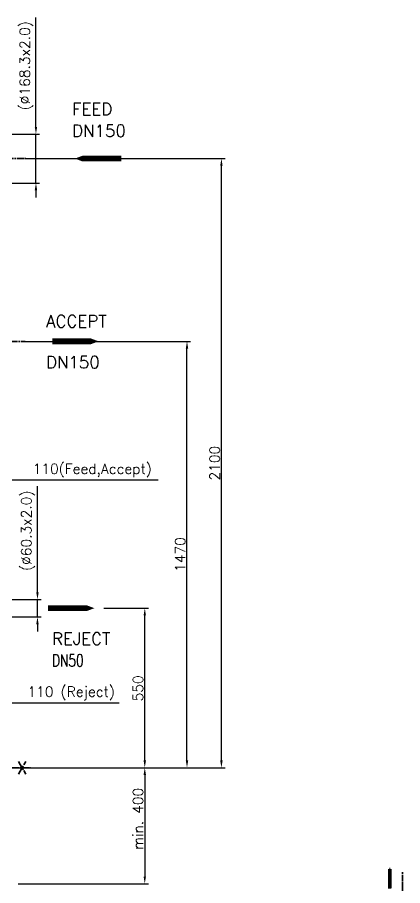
# Model space of a CAD drawing. Header units: millimetres. Extents: x 342 to 10709, y -204 to 5496.
# Drawn here: x 2885 to 4213, y 2414 to 5408 of the extents above; entities that cross this region are included whole.
import ezdxf

# ---------------------------------------------------------------- set-up
doc = ezdxf.new("R2010")
doc.units = ezdxf.units.MM
doc.linetypes.add('ACAD_ISO08W100', pattern=[36, 24, -3, 6, -3])
for name, color, linetype, lineweight in [('M_EQUIP_D1', 3, 'Continuous', 35), ('M_EQUIP_E3', 3, 'Continuous', 35), ('M_EQUIP_E7', 7, 'Continuous', 70), ('M_EQUIP_T13', 3, 'Continuous', 35)]:
    doc.layers.add(name, color=color, linetype=linetype, lineweight=lineweight)
doc.styles.add('Simplex', font='SIMPLEX.SHX')
doc.dimstyles.new('nordic-1-35-0', dxfattribs={"dimscale": 10, "dimtxt": 3.5, "dimasz": 2.5, "dimexe": 1.25, "dimexo": 0, "dimgap": 0.6, "dimtad": 1, "dimdec": 0, "dimdsep": 46, "dimtxsty": 'Simplex', "dimcen": 2.5, "dimclrd": 3, "dimclre": 3, "dimclrt": 3, "dimadec": 1, "dimazin": 2, "dimtfac": 1, "dimtdec": 0, "dimtmove": 0, "dimatfit": 0, "dimfxl": 1, "dimtolj": 1, "dimtzin": 0, "dimarcsym": 0})

# ---------------------------------------------------------------- blocks, each defined once
blk = doc.blocks.new('*D20')
at = {"layer": 'Defpoints', "color": 0, "linetype": 'Continuous', "transparency": 16777216}
for p in [(3183, 3370.9), (3324.2, 3370.9), (2986.2, 2820.9)]:
    blk.add_point(p, dxfattribs=at)
at = {"layer": 'M_EQUIP_D1', "color": 3, "linetype": 'Continuous', "lineweight": -2, "transparency": 16777216}
for p, q in [((3183, 3370.9), (3336.7, 3370.9)), ((3324.2, 2845.9), (3324.2, 3345.9)), ((2986.2, 2820.9), (3336.7, 2820.9))]:
    blk.add_line(p, q, dxfattribs=at)
at = {"layer": 'M_EQUIP_D1', "color": 3, "linetype": 'Continuous', "transparency": 16777216}
for points in [[(3320, 3345.9), (3328.3, 3345.9), (3324.2, 3370.9)], [(3320, 2845.9), (3328.3, 2845.9), (3324.2, 2820.9)]]:
    blk.add_solid(points, dxfattribs=at)
at = {"layer": 'M_EQUIP_D1', "color": 3, "linetype": 'Continuous', "transparency": 16777216, "insert": (3300.7, 3094.6), "char_height": 35, "attachment_point": 5, "rotation": 90, "style": 'Simplex'}
blk.add_mtext('\\A1;550', dxfattribs=at)
blk = doc.blocks.new('*D13')
at = {"layer": 'Defpoints', "color": 0, "linetype": 'Continuous', "transparency": 16777216}
for p in [(2814.2, 5005.1), (2948.9, 5005.1), (2814.2, 4836.7)]:
    blk.add_point(p, dxfattribs=at)
at = {"layer": 'M_EQUIP_D1', "color": 3, "linetype": 'Continuous', "lineweight": -2, "transparency": 16777216}
for p, q in [((2948.9, 5030.1), (2948.9, 5407.7)), ((2814.2, 5005.1), (2961.4, 5005.1)), ((2948.9, 4836.7), (2948.9, 5005.1)), ((2814.2, 4836.7), (2961.4, 4836.7)), ((2948.9, 4811.7), (2948.9, 4786.7))]:
    blk.add_line(p, q, dxfattribs=at)
at = {"layer": 'M_EQUIP_D1', "color": 3, "linetype": 'Continuous', "transparency": 16777216}
for points in [[(2944.8, 5030.1), (2953.1, 5030.1), (2948.9, 5005.1)], [(2944.8, 4811.7), (2953.1, 4811.7), (2948.9, 4836.7)]]:
    blk.add_solid(points, dxfattribs=at)
at = {"layer": 'M_EQUIP_D1', "color": 3, "linetype": 'Continuous', "transparency": 16777216, "insert": (2916.3, 5240.9), "char_height": 35, "attachment_point": 5, "rotation": 90, "style": 'Simplex'}
blk.add_mtext('\\A1;(%%c168.3x2.0)', dxfattribs=at)
blk = doc.blocks.new('*D14')
at = {"layer": 'Defpoints', "color": 0, "linetype": 'Continuous', "transparency": 16777216}
for p in [(2826.2, 3401), (2954.2, 3401), (2826.2, 3340.7)]:
    blk.add_point(p, dxfattribs=at)
at = {"layer": 'M_EQUIP_D1', "color": 3, "linetype": 'Continuous', "lineweight": -2, "transparency": 16777216}
for p, q in [((2954.2, 3426), (2954.2, 3791.3)), ((2826.2, 3401), (2966.7, 3401)), ((2954.2, 3340.7), (2954.2, 3401)), ((2826.2, 3340.7), (2966.7, 3340.7)), ((2954.2, 3315.7), (2954.2, 3290.7))]:
    blk.add_line(p, q, dxfattribs=at)
at = {"layer": 'M_EQUIP_D1', "color": 3, "linetype": 'Continuous', "transparency": 16777216}
for points in [[(2950, 3426), (2958.3, 3426), (2954.2, 3401)], [(2950, 3315.7), (2958.3, 3315.7), (2954.2, 3340.7)]]:
    blk.add_solid(points, dxfattribs=at)
at = {"layer": 'M_EQUIP_D1', "color": 3, "linetype": 'Continuous', "transparency": 16777216, "insert": (2921.5, 3637.8), "char_height": 35, "attachment_point": 5, "rotation": 90, "style": 'Simplex'}
blk.add_mtext('\\A1;(%%c60.3x2.0)', dxfattribs=at)
blk = doc.blocks.new('*D16')
at = {"layer": 'Defpoints', "color": 0, "linetype": 'Continuous', "transparency": 16777216}
for p in [(2911.9, 4290.8), (3469.7, 4290.8), (2970.2, 2820.9)]:
    blk.add_point(p, dxfattribs=at)
at = {"layer": 'M_EQUIP_D1', "color": 3, "linetype": 'Continuous', "lineweight": -2, "transparency": 16777216}
for p, q in [((2911.9, 4290.8), (3482.2, 4290.8)), ((3469.7, 2845.9), (3469.7, 4265.8)), ((2970.2, 2820.9), (3482.2, 2820.9))]:
    blk.add_line(p, q, dxfattribs=at)
at = {"layer": 'M_EQUIP_D1', "color": 3, "linetype": 'Continuous', "transparency": 16777216}
for points in [[(3465.6, 4265.8), (3473.9, 4265.8), (3469.7, 4290.8)], [(3465.6, 2845.9), (3473.9, 2845.9), (3469.7, 2820.9)]]:
    blk.add_solid(points, dxfattribs=at)
at = {"layer": 'M_EQUIP_D1', "color": 3, "linetype": 'Continuous', "transparency": 16777216, "insert": (3446.2, 3555.9), "char_height": 35, "attachment_point": 5, "rotation": 90, "style": 'Simplex'}
blk.add_mtext('\\A1;1470', dxfattribs=at)
blk = doc.blocks.new('*D17')
at = {"layer": 'Defpoints', "color": 0, "linetype": 'Continuous', "transparency": 16777216}
for p in [(2836.2, 3188.4), (2836.2, 3044.6), (2726.2, 2859.6)]:
    blk.add_point(p, dxfattribs=at)
at = {"layer": 'M_EQUIP_D1', "color": 3, "linetype": 'Continuous', "lineweight": -2, "transparency": 16777216}
for p, q in [((2836.2, 3188.4), (2836.2, 3032.1)), ((2726.2, 2859.6), (2726.2, 3057.1)), ((2701.2, 3044.6), (2676.2, 3044.6)), ((2726.2, 3044.6), (2836.2, 3044.6)), ((2861.2, 3044.6), (3235.5, 3044.6))]:
    blk.add_line(p, q, dxfattribs=at)
at = {"layer": 'M_EQUIP_D1', "color": 3, "linetype": 'Continuous', "transparency": 16777216}
for points in [[(2701.2, 3048.8), (2701.2, 3040.5), (2726.2, 3044.6)], [(2861.2, 3048.8), (2861.2, 3040.5), (2836.2, 3044.6)]]:
    blk.add_solid(points, dxfattribs=at)
at = {"layer": 'M_EQUIP_D1', "color": 3, "linetype": 'Continuous', "transparency": 16777216, "insert": (3070.4, 3077.3), "char_height": 35, "attachment_point": 5, "style": 'Simplex'}
blk.add_mtext('\\A1;110 (Reject)', dxfattribs=at)
blk = doc.blocks.new('*D10')
at = {"layer": 'Defpoints', "color": 0, "linetype": 'Continuous', "transparency": 16777216}
for p in [(2801.2, 2820.9), (2887.8, 2420.9), (3324.2, 2420.9)]:
    blk.add_point(p, dxfattribs=at)
at = {"layer": 'M_EQUIP_D1', "color": 3, "linetype": 'Continuous', "lineweight": -2, "transparency": 16777216}
for p, q in [((2801.2, 2820.9), (3336.7, 2820.9)), ((3324.2, 2795.9), (3324.2, 2445.9)), ((2887.8, 2420.9), (3336.7, 2420.9))]:
    blk.add_line(p, q, dxfattribs=at)
at = {"layer": 'M_EQUIP_D1', "color": 3, "linetype": 'Continuous', "transparency": 16777216}
for points in [[(3320, 2795.9), (3328.3, 2795.9), (3324.2, 2820.9)], [(3320, 2445.9), (3328.3, 2445.9), (3324.2, 2420.9)]]:
    blk.add_solid(points, dxfattribs=at)
at = {"layer": 'M_EQUIP_D1', "color": 3, "linetype": 'Continuous', "transparency": 16777216, "insert": (3300.7, 2644.6), "char_height": 35, "attachment_point": 5, "rotation": 90, "style": 'Simplex'}
blk.add_mtext('\\A1;min. 400', dxfattribs=at)
blk = doc.blocks.new('TOIMITUSR')
at = {"layer": 'M_EQUIP_E3', "linetype": 'ACAD_ISO08W100', "lineweight": 35}
for p, q in [((30, 0), (130, 0)), ((87.5, -21.7), (112.5, 21.7)), ((87.5, 21.7), (112.5, -21.7))]:
    blk.add_line(p, q, dxfattribs=at)
blk = doc.blocks.new('*D31')
at = {"layer": 'Defpoints', "color": 0, "linetype": 'Continuous', "transparency": 16777216}
for p in [(2914.5, 4920.9), (3588.4, 4920.9), (2990.2, 2820.9)]:
    blk.add_point(p, dxfattribs=at)
at = {"layer": 'M_EQUIP_D1', "color": 3, "linetype": 'Continuous', "lineweight": -2, "transparency": 16777216}
for p, q in [((2914.5, 4920.9), (3600.9, 4920.9)), ((3588.4, 2845.9), (3588.4, 4895.9)), ((2990.2, 2820.9), (3600.9, 2820.9))]:
    blk.add_line(p, q, dxfattribs=at)
at = {"layer": 'M_EQUIP_D1', "color": 3, "linetype": 'Continuous', "transparency": 16777216}
for points in [[(3584.2, 4895.9), (3592.6, 4895.9), (3588.4, 4920.9)], [(3584.2, 2845.9), (3592.6, 2845.9), (3588.4, 2820.9)]]:
    blk.add_solid(points, dxfattribs=at)
at = {"layer": 'M_EQUIP_D1', "color": 3, "linetype": 'Continuous', "transparency": 16777216, "insert": (3564.9, 3870.9), "char_height": 35, "attachment_point": 5, "rotation": 90, "style": 'Simplex'}
blk.add_mtext('\\A1;2100', dxfattribs=at)
blk = doc.blocks.new('*D36')
at = {"layer": 'Defpoints', "color": 0, "linetype": 'Continuous', "transparency": 16777216}
for p in [(2836.2, 4048.3), (2836.2, 3813), (2726.2, 2830.9)]:
    blk.add_point(p, dxfattribs=at)
at = {"layer": 'M_EQUIP_D1', "color": 3, "linetype": 'Continuous', "lineweight": -2, "transparency": 16777216}
for p, q in [((2836.2, 4048.3), (2836.2, 3800.5)), ((2701.2, 3813), (2676.2, 3813)), ((2726.2, 2830.9), (2726.2, 3825.5)), ((2726.2, 3813), (2836.2, 3813)), ((2861.2, 3813), (3369.9, 3813))]:
    blk.add_line(p, q, dxfattribs=at)
at = {"layer": 'M_EQUIP_D1', "color": 3, "linetype": 'Continuous', "transparency": 16777216}
for points in [[(2701.2, 3817.2), (2701.2, 3808.8), (2726.2, 3813)], [(2861.2, 3817.2), (2861.2, 3808.8), (2836.2, 3813)]]:
    blk.add_solid(points, dxfattribs=at)
at = {"layer": 'M_EQUIP_D1', "color": 3, "linetype": 'Continuous', "transparency": 16777216, "insert": (3143, 3845.7), "char_height": 35, "attachment_point": 5, "style": 'Simplex'}
blk.add_mtext('\\A1;110(Feed,Accept)', dxfattribs=at)

msp = doc.modelspace()

# ---------------------------------------------------------------- linework, layer by layer
at = {"layer": 'M_EQUIP_E3', "color": 3, "linetype": 'ACAD_ISO08W100', "lineweight": 35}
for p, q in [((2128.05, 4920.91), (2914.5, 4920.91)), ((1241.55, 4290.84), (2911.87, 4290.84)), ((4213.21, 1996.22), (4213.21, 2460.94))]:
    msp.add_line(p, q, dxfattribs=at)
at = {"layer": 'M_EQUIP_E3', "linetype": 'ACAD_ISO08W100', "lineweight": 35}
msp.add_line((4213.21, 2331.87), (4213.21, 2426.06), dxfattribs=at)
at = {"layer": 'M_EQUIP_E7', "color": 7, "linetype": 'Continuous', "lineweight": 70}
for p, q in [((4168.21, 2471.37), (4168.21, 2404.37)), ((4170.21, 2471.37), (4168.21, 2471.37)), ((4170.21, 2471.37), (4170.21, 2405.2))]:
    msp.add_line(p, q, dxfattribs=at)
at = {"layer": 'M_EQUIP_E7', "linetype": 'Continuous'}
for points in [[(3083.26, 4920.91, 0, 60, 0), (3163.26, 4920.91, 20, 20, 0), (3243.26, 4920.91, 20, 20, 0)], [(3164.89, 4290.84, 0, 60, 0), (3084.89, 4290.84, 20, 20, 0), (3004.89, 4290.84, 20, 20, 0)], [(3150.4, 3370.88, 0, 60, 0), (3070.4, 3370.88, 20, 20, 0), (2990.4, 3370.88, 20, 20, 0)]]:
    msp.add_lwpolyline(points, format="xyseb", dxfattribs=at)

# ---------------------------------------------------------------- block references
at = {"layer": 'M_EQUIP_E3', "lineweight": 35}
msp.add_blockref('TOIMITUSR', (2801.21, 2820.88), dxfattribs=at)

# ---------------------------------------------------------------- texts
at = {"layer": 'M_EQUIP_T13', "color": 2, "linetype": 'Continuous', "style": 'Simplex'}
for s, p in [('FEED', (3073.66, 5070.67)), ('DN150', (3073.66, 4995.67)), ('ACCEPT', (2983.9, 4339.07)), ('DN150', (2983.59, 4198.07)), ('REJECT', (3004.17, 3244.63))]:
    msp.add_text(s, height=42, dxfattribs=at).set_placement(p)
at = {"layer": 'M_EQUIP_T13', "color": 2, "linetype": 'Continuous', "style": 'Simplex', "width": 0.731707}
msp.add_text('DN50', height=42, dxfattribs=at).set_placement((3004.17, 3169.63))

# ---------------------------------------------------------------- dimensions: what is measured, and where the dimension line sits
at = {"layer": 'M_EQUIP_D1', "linetype": 'Continuous'}
for base, p1, p2, angle, text, picture, middle in [((2948.94, 5005.09), (2814.21, 4836.72), (2814.21, 5005.09), 270, '(%%c168.3x2.0)', '*D13', (2948.94, 5240.89)), ((3324.17, 2420.88), (2801.21, 2820.88), (2887.83, 2420.88), 90, 'min. <>', '*D10', (3324.17, 2644.63))]:
    dim = msp.add_linear_dim(base=base, p1=p1, p2=p2, angle=angle, text=text, dimstyle='nordic-1-35-0', dxfattribs=at)
    dim.commit()
    dim.dimension.update_dxf_attribs({"geometry": picture, "text_midpoint": middle, "dimtype": 160})
dim = msp.add_linear_dim(base=(3588.4, 4920.91), p1=(2990.24, 2820.88), p2=(2914.5, 4920.91), angle=270, dimstyle='nordic-1-35-0', dxfattribs=at)
dim.commit()
dim.dimension.update_dxf_attribs({"geometry": '*D31', "text_midpoint": (3588.4, 3870.89), "dimtype": 160})
at = {"layer": 'M_EQUIP_D1', "color": 3, "linetype": 'Continuous'}
for base, p1, p2, angle, picture, middle in [((3469.74, 4290.84), (2970.24, 2820.88), (2911.87, 4290.84), 270, '*D16', (3469.74, 3555.86)), ((3324.17, 3370.88), (2986.21, 2820.88), (3182.98, 3370.88), 90, '*D20', (3324.17, 3094.63))]:
    dim = msp.add_linear_dim(base=base, p1=p1, p2=p2, angle=angle, dimstyle='nordic-1-35-0', dxfattribs=at)
    dim.commit()
    dim.dimension.update_dxf_attribs({"geometry": picture, "text_midpoint": middle, "dimtype": 160})
at = {"layer": 'M_EQUIP_D1', "linetype": 'Continuous'}
for base, p1, p2, angle, text, override, picture, middle in [((2836.21, 3813), (2726.21, 2830.88), (2836.21, 4048.34), 180, '<>(Feed,Accept)', {"dimpost": ''}, '*D36', (3143.04, 3813)), ((2954.17, 3401.03), (2826.21, 3340.73), (2826.21, 3401.03), 90, '(%%c<>x2.0)', {"dimdec": 1}, '*D14', (2954.17, 3637.83))]:
    dim = msp.add_linear_dim(base=base, p1=p1, p2=p2, angle=angle, text=text, dimstyle='nordic-1-35-0', override=override, dxfattribs=at)
    dim.commit()
    dim.dimension.update_dxf_attribs({"geometry": picture, "text_midpoint": middle, "dimtype": 160})
dim = msp.add_linear_dim(base=(2836.21, 3044.63), p1=(2726.21, 2859.58), p2=(2836.21, 3188.38), text='<> (Reject)', dimstyle='nordic-1-35-0', dxfattribs=at)
dim.commit()
dim.dimension.update_dxf_attribs({"geometry": '*D17', "text_midpoint": (3070.38, 3044.63), "dimtype": 160})

doc.saveas('drawing.dxf')
